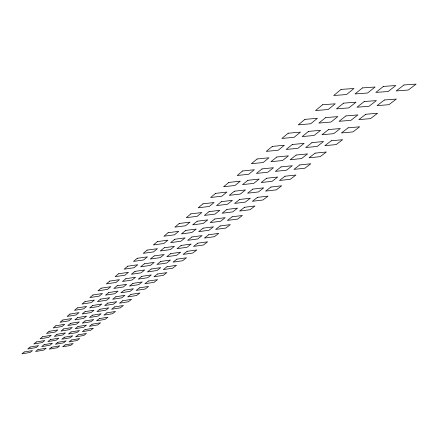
<?xml version="1.0" encoding="UTF-8"?>
<svg xmlns="http://www.w3.org/2000/svg" width="438" height="438" viewBox="0 0 438 438"><rect width="100%" height="100%" fill="white"/><g stroke="black" fill="none" stroke-linecap="round" stroke-linejoin="round"><path stroke-width="0.66" d="M24.172 351.999L21.9 353.882L30.167 352.442L32.478 350.559L24.172 351.999M30.123 347.066L27.78 349.009L36.151 347.569L38.533 345.626L30.123 347.066M36.255 341.985L33.841 343.989L42.311 342.543L44.769 340.54L36.255 341.985M42.574 336.751L40.088 338.809L48.667 337.364L51.197 335.3L42.574 336.751M49.094 331.347L46.527 333.471L55.221 332.02L57.832 329.896L49.094 331.347M55.829 325.768L53.179 327.963L61.977 326.513L64.676 324.317L55.829 325.768M62.776 320.008L60.039 322.28L68.958 320.824L71.739 318.557L62.776 320.008M69.954 314.062L67.129 316.406L76.163 314.949L79.037 312.606L69.954 314.062M77.378 307.909L74.455 310.334L83.609 308.878L86.582 306.458L77.378 307.909M85.054 301.552L82.026 304.054L91.312 302.603L94.384 300.096L85.054 301.552M92.998 294.971L89.867 297.561L99.273 296.11L102.454 293.52L92.998 294.971M101.222 288.155L97.981 290.837L107.518 289.392L110.814 286.704L101.222 288.155M109.741 281.092L106.385 283.879L116.059 282.433L119.47 279.647L109.741 281.092M118.578 273.772L115.095 276.657L124.907 275.217L128.444 272.332L118.578 273.772M127.743 266.178L124.129 269.173L134.083 267.738L137.756 264.744L127.743 266.178M137.258 258.289L133.508 261.404L143.604 259.975L147.414 256.871L137.258 258.289M147.146 250.098L143.242 253.334L153.492 251.916L157.456 248.691L147.146 250.098M157.423 241.579L153.366 244.941L163.768 243.539L167.885 240.183L157.423 241.579M168.121 232.72L163.9 236.219L174.455 234.828L178.742 231.335L168.121 232.72M179.257 223.489L174.861 227.136L185.581 225.762L190.043 222.126L179.257 223.489M190.864 213.875L186.276 217.675L197.166 216.317L201.814 212.529L190.864 213.875M202.969 203.84L198.19 207.804L209.244 206.473L214.094 202.52L202.969 203.84M215.611 193.366L210.618 197.505L221.847 196.197L226.911 192.068L215.611 193.366M228.822 182.422L223.599 186.747L235.009 185.471L240.303 181.151L228.822 182.422M242.641 170.968L237.177 175.496L248.773 174.253L254.308 169.736L242.641 170.968M257.111 158.978L251.385 163.724L263.172 162.514L268.976 157.784L257.111 158.978M272.283 146.407L266.277 151.384L278.261 150.212L284.339 145.257L272.283 146.407M288.204 133.218L281.897 138.441L294.084 137.318L300.463 132.117L288.204 133.218M304.93 119.355L298.305 124.841L310.695 123.773L317.402 118.309L304.93 119.355M322.532 104.77L315.557 110.546L328.161 109.538L335.218 103.79L322.532 104.77M341.076 89.407L333.723 95.495L346.546 94.553L353.975 88.498L341.076 89.407M37.986 349.606L35.642 351.49L43.816 350.071L46.193 348.183L37.986 349.606M44.101 344.668L41.698 346.611L49.965 345.188L52.412 343.244L44.101 344.668M50.408 339.581L47.928 341.585L56.299 340.156L58.823 338.152L50.408 339.581M56.913 334.342L54.35 336.406L62.826 334.971L65.426 332.907L56.913 334.342M63.614 328.933L60.975 331.062L69.56 329.628L72.243 327.498L63.614 328.933M70.534 323.353L67.813 325.549L76.502 324.115L79.273 321.919L70.534 323.353M77.679 317.594L74.865 319.86L83.669 318.426L86.527 316.159L77.679 317.594M85.054 311.642L82.147 313.986L91.066 312.551L94.017 310.208L85.054 311.642M92.681 305.494L89.675 307.914L98.714 306.48L101.764 304.06L92.681 305.494M100.565 299.138L97.455 301.64L106.615 300.205L109.768 297.703L100.565 299.138M108.717 292.557L105.503 295.152L114.783 293.717L118.046 291.128L108.717 292.557M117.165 285.746L113.836 288.434L123.242 287.005L126.62 284.322L117.165 285.746M125.909 278.694L122.459 281.475L131.997 280.052L135.501 277.27L125.909 278.694M134.975 271.385L131.4 274.265L141.069 272.847L144.699 269.967L134.975 271.385M144.376 263.802L140.669 266.791L150.475 265.379L154.242 262.389L144.376 263.802M154.138 255.929L150.289 259.033L160.237 257.632L164.141 254.527L154.138 255.929M164.272 247.755L160.275 250.979L170.366 249.589L174.423 246.364L164.272 247.755M174.806 239.257L170.65 242.614L180.889 241.228L185.104 237.883L174.806 239.257M185.767 230.421L181.441 233.908L191.828 232.545L196.219 229.063L185.767 230.421M197.171 221.223L192.665 224.853L203.216 223.506L207.782 219.876L197.171 221.223M209.057 211.636L204.36 215.425L215.069 214.089L219.827 210.311L209.057 211.636M221.447 201.644L216.553 205.592L227.421 204.283L232.386 200.341L221.447 201.644M234.379 191.214L229.271 195.337L240.309 194.05L245.488 189.939L234.379 191.214M247.892 180.314L242.553 184.622L253.766 183.369L259.176 179.071L247.892 180.314M262.023 168.92L256.433 173.426L267.826 172.205L273.482 167.71L262.023 168.92M276.811 156.996L270.958 161.715L282.532 160.527L288.45 155.824L276.811 156.996M292.305 144.496L286.173 149.446L297.933 148.296L304.136 143.368L292.305 144.496M308.56 131.389L302.127 136.579L314.073 135.479L320.583 130.31L308.56 131.389M325.631 117.619L318.875 123.073L331.019 122.027L337.857 116.596L325.631 117.619M343.584 103.144L336.477 108.876L348.823 107.89L356.012 102.18L343.584 103.144M362.489 87.896L354.999 93.935L367.548 93.02L375.12 87.009L362.489 87.896M51.629 347.241L49.231 349.13L57.301 347.728L59.743 345.834L51.629 347.241M57.92 342.297L55.445 344.246L63.614 342.839L66.127 340.89L57.92 342.297M64.397 337.211L61.846 339.215L70.118 337.802L72.708 335.798L64.397 337.211M71.071 331.96L68.443 334.024L76.814 332.612L79.486 330.548L71.071 331.96M77.953 326.551L75.243 328.681L83.724 327.268L86.472 325.133L77.953 326.551M85.054 320.966L82.262 323.167L90.841 321.749L93.683 319.554L85.054 320.966M92.385 315.207L89.5 317.473L98.194 316.061L101.123 313.789L92.385 315.207M99.957 309.255L96.973 311.599L105.777 310.181L108.805 307.837L99.957 309.255M107.775 303.107L104.698 305.532L113.612 304.114L116.738 301.694L107.775 303.107M115.862 296.756L112.675 299.258L121.709 297.845L124.945 295.338L115.862 296.756M124.228 290.18L120.932 292.77L130.086 291.358L133.426 288.768L124.228 290.18M132.884 283.375L129.473 286.058L138.747 284.651L142.208 281.968L132.884 283.375M141.846 276.329L138.309 279.11L147.715 277.703L151.296 274.927L141.846 276.329M151.132 269.031L147.469 271.91L157.001 270.509L160.719 267.634L151.132 269.031M160.762 261.459L156.968 264.442L166.632 263.052L170.481 260.073L160.762 261.459M170.76 253.602L166.818 256.701L176.618 255.321L180.615 252.228L170.76 253.602M181.135 245.45L177.04 248.664L186.982 247.295L191.127 244.081L181.135 245.45M191.915 236.974L187.661 240.32L197.746 238.956L202.055 235.617L191.915 236.974M203.128 228.16L198.704 231.636L208.931 230.295L213.416 226.824L203.128 228.16M214.795 218.989L210.191 222.608L220.566 221.283L225.231 217.67L214.795 218.989M226.944 209.441L222.148 213.213L232.677 211.899L237.538 208.138L226.944 209.441M239.613 199.482L234.609 203.413L245.296 202.126L250.366 198.206L239.613 199.482M252.825 189.096L247.607 193.202L258.458 191.937L263.742 187.842L252.825 189.096M266.627 178.25L261.174 182.536L272.19 181.299L277.708 177.029L266.627 178.25M281.048 166.911L275.349 171.395L286.534 170.19L292.305 165.723L281.048 166.911M296.143 155.047L290.175 159.739L301.536 158.572L307.569 153.897L296.143 155.047M311.949 142.624L305.697 147.54L317.232 146.412L323.556 141.518L311.949 142.624M328.522 129.599L321.963 134.751L333.685 133.672L340.315 128.537L328.522 129.599M345.921 115.922L339.034 121.331L350.942 120.308L357.906 114.915L345.921 115.922M364.208 101.545L356.97 107.239L369.064 106.27L376.384 100.603L364.208 101.545M383.453 86.417L375.831 92.413L388.123 91.515L395.826 85.547L383.453 86.417M65.12 344.903L62.656 346.797L70.638 345.407L73.141 343.518L65.12 344.903M71.569 339.959L69.034 341.903L77.11 340.512L79.683 338.569L71.569 339.959M78.21 334.862L75.599 336.866L83.773 335.475L86.423 333.466L78.21 334.862M85.06 329.611L82.366 331.675L90.633 330.279L93.371 328.215L85.06 329.611M92.117 324.197L89.336 326.326L97.712 324.93L100.526 322.801L92.117 324.197M99.393 318.612L96.53 320.813L105.005 319.411L107.912 317.216L99.393 318.612M106.91 312.852L103.948 315.119L112.533 313.723L115.533 311.451L106.91 312.852M114.663 306.901L111.608 309.244L120.297 307.848L123.396 305.505L114.663 306.901M122.678 300.758L119.519 303.178L128.323 301.777L131.52 299.357L122.678 300.758M130.957 294.402L127.693 296.904L136.607 295.508L139.919 293.011L130.957 294.402M139.519 287.837L136.147 290.421L145.175 289.031L148.597 286.441L139.519 287.837M148.383 281.037L144.89 283.715L154.039 282.329L157.576 279.652L148.383 281.037M157.554 274.002L153.941 276.772L163.21 275.387L166.878 272.617L157.554 274.002M167.059 266.709L163.314 269.584L172.709 268.204L176.509 265.335L167.059 266.709M176.914 259.154L173.026 262.132L182.553 260.763L186.489 257.785L176.914 259.154M187.13 251.313L183.1 254.407L192.758 253.044L196.837 249.956L187.13 251.313M197.741 243.178L193.558 246.386L203.347 245.034L207.585 241.831L197.741 243.178M208.762 234.724L204.415 238.058L214.341 236.717L218.743 233.388L208.762 234.724M220.215 225.937L215.693 229.403L225.762 228.078L230.339 224.617L220.215 225.937M232.135 216.794L227.431 220.402L237.642 219.093L242.406 215.491L232.135 216.794M244.541 207.278L239.641 211.034L250.005 209.747L254.96 205.997L244.541 207.278M257.473 197.357L252.365 201.277L262.877 200.007L268.045 196.104L257.473 197.357M270.958 187.015L265.631 191.099L276.296 189.862L281.683 185.783L270.958 187.015M285.029 176.218L279.471 180.483L290.295 179.273L295.918 175.019L285.029 176.218M299.74 164.934L293.925 169.396L304.914 168.214L310.788 163.768L299.74 164.934M315.119 153.136L309.036 157.806L320.194 156.656L326.343 152.008L315.119 153.136M331.227 140.784L324.854 145.673L336.181 144.567L342.615 139.7L331.227 140.784M348.1 127.836L341.426 132.96L352.924 131.904L359.669 126.801L348.1 127.836M365.812 114.252L358.804 119.629L370.477 118.627L377.556 113.272L365.812 114.252M384.416 99.984L377.052 105.635L388.906 104.687L396.346 99.059L384.416 99.984M403.984 84.972L396.231 90.918L408.276 90.036L416.1 84.118L403.984 84.972"/></g></svg>
